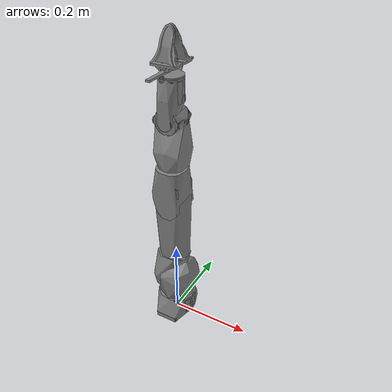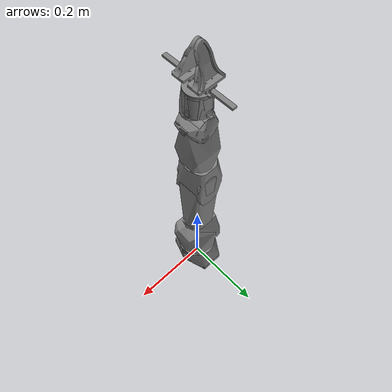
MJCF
<mujoco model="openarm">
  <compiler angle="radian" meshdir="meshes/"/>

  <asset>
    <mesh name="link0" content_type="model/stl" file="arm/v10/visual/link0.stl" scale="0.001 -0.001 0.001"/>
    <mesh name="link0_symp" content_type="model/stl" file="arm/v10/collision/link0_symp.stl" scale="0.001 -0.001 0.001"/>
    <mesh name="link1" content_type="model/stl" file="arm/v10/visual/link1.stl" scale="0.001 -0.001 0.001"/>
    <mesh name="link1_symp" content_type="model/stl" file="arm/v10/collision/link1_symp.stl" scale="0.001 -0.001 0.001"/>
    <mesh name="link2" content_type="model/stl" file="arm/v10/visual/link2.stl" scale="0.001 -0.001 0.001"/>
    <mesh name="link2_symp" content_type="model/stl" file="arm/v10/collision/link2_symp.stl" scale="0.001 -0.001 0.001"/>
    <mesh name="link3" content_type="model/stl" file="arm/v10/visual/link3.stl" scale="0.001 -0.001 0.001"/>
    <mesh name="link3_symp" content_type="model/stl" file="arm/v10/collision/link3_symp.stl" scale="0.001 -0.001 0.001"/>
    <mesh name="link4" content_type="model/stl" file="arm/v10/visual/link4.stl" scale="0.001 0.001 0.001"/>
    <mesh name="link4_symp" content_type="model/stl" file="arm/v10/collision/link4_symp.stl" scale="0.001 0.001 0.001"/>
    <mesh name="link5" content_type="model/stl" file="arm/v10/visual/link5.stl" scale="0.001 -0.001 0.001"/>
    <mesh name="link5_symp" content_type="model/stl" file="arm/v10/collision/link5_symp.stl" scale="0.001 -0.001 0.001"/>
    <mesh name="link6" content_type="model/stl" file="arm/v10/visual/link6.stl" scale="0.001 -0.001 0.001"/>
    <mesh name="link6_symp" content_type="model/stl" file="arm/v10/collision/link6_symp.stl" scale="0.001 -0.001 0.001"/>
    <mesh name="link7" content_type="model/stl" file="arm/v10/visual/link7.stl" scale="0.001 -0.001 0.001"/>
    <mesh name="link7_symp" content_type="model/stl" file="arm/v10/collision/link7_symp.stl" scale="0.001 -0.001 0.001"/>
    <mesh name="hand" content_type="model/stl" file="ee/openarm_hand/collision/hand.stl" scale="0.001 0.001 0.001"/>
    <mesh name="finger" content_type="model/stl" file="ee/openarm_hand/collision/finger.stl" scale="0.001 0.001 0.001"/>
    <mesh name="finger1" content_type="model/stl" file="ee/openarm_hand/collision/finger.stl" scale="0.001 -0.001 0.001"/>
  </asset>

  <worldbody>
    <geom name="openarm_link0_visual" type="mesh" contype="0" conaffinity="0" group="1" density="0" mesh="link0"/>
    <geom name="openarm_link0_collision" type="mesh" mesh="link0_symp"/>
    <body name="openarm_link1" pos="0 0 0.0625">
      <inertial pos="0.00114677 -3.31999e-05 0.0539528" quat="0.999653 0.00178277 0.0262159 -0.0018256" mass="1.14167" diaginertia="0.00156853 0.001273 0.00101447"/>
      <joint name="openarm_joint1" pos="0 0 0" axis="0 0 1" range="-1.39626 3.49066" actuatorfrcrange="-40 40"/>
      <geom name="openarm_link1_visual" pos="0 0 -0.0625" quat="1 0 0 0" type="mesh" contype="0" conaffinity="0" group="1" density="0" mesh="link1"/>
      <geom name="openarm_link1_collision" pos="0 0 -0.0625" type="mesh" mesh="link1_symp"/>
      <body name="openarm_link2" pos="-0.0301 0 0.06">
        <inertial pos="0.00839629 2.01451e-08 0.0325665" quat="0.966167 0.00423301 0.257864 0.00305037" mass="0.277509" diaginertia="0.000421651 0.000376006 0.000169343"/>
        <joint name="openarm_joint2" pos="0 0 0" axis="-1 0 0" range="-1.74533 1.74533" actuatorfrcrange="-40 40"/>
        <geom name="openarm_link2_visual" pos="0.0301 0 -0.1225" type="mesh" contype="0" conaffinity="0" group="1" density="0" mesh="link2"/>
        <geom name="openarm_link2_collision" pos="0.0301 0 -0.1225" type="mesh" mesh="link2_symp"/>
        <body name="openarm_link3" pos="0.0301 0 0.06625">
          <inertial pos="-0.00210475 -0.000554909 0.0884747" quat="0.999951 -0.00493243 -0.00144148 0.00846755" mass="1.07386" diaginertia="0.00437205 0.00431934 0.000660613"/>
          <joint name="openarm_joint3" pos="0 0 0" axis="0 0 1" range="-1.5708 1.5708" actuatorfrcrange="-27 27"/>
          <geom name="openarm_link3_visual" pos="0 0 -0.18875" quat="1 0 0 0" type="mesh" contype="0" conaffinity="0" group="1" density="0" mesh="link3"/>
          <geom name="openarm_link3_collision" pos="0 0 -0.18875" quat="1 0 0 0" type="mesh" mesh="link3_symp"/>
          <body name="openarm_link4" pos="0 0.0315 0.15375">
            <inertial pos="-0.00290068 -0.0303058 0.0633964" quat="0.994282 0.0996876 0.0329726 -0.0194356" mass="0.559853" diaginertia="0.000624355 0.000518596 0.000325049"/>
            <joint name="openarm_joint4" pos="0 0 0" axis="0 1 0" range="0 2.44346" actuatorfrcrange="-27 27"/>
            <geom name="openarm_link4_visual" pos="0 -0.0315 -0.3425" quat="1 0 0 0" type="mesh" contype="0" conaffinity="0" group="1" density="0" mesh="link4"/>
            <geom name="openarm_link4_collision" pos="0 -0.0315 -0.3425" type="mesh" mesh="link4_symp"/>
            <body name="openarm_link5" pos="0 -0.0315 0.0955">
              <inertial pos="-0.00304967 -0.00088669 0.0430798" quat="0.583368 -0.0362076 0.0020034 0.811398" mass="0.550659" diaginertia="0.000448064 0.000420549 0.000323387"/>
              <joint name="openarm_joint5" pos="0 0 0" axis="0 0 1" range="-1.5708 1.5708" actuatorfrcrange="-7 7"/>
              <geom name="openarm_link5_visual" pos="0 0 -0.438" quat="1 0 0 0" type="mesh" contype="0" conaffinity="0" group="1" density="0" mesh="link5"/>
              <geom name="openarm_link5_collision" pos="0 0 -0.438" quat="1 0 0 0" type="mesh" mesh="link5_symp"/>
              <body name="openarm_link6" pos="0.0375 0 0.1205">
                <inertial pos="-0.0371366 -0.000332305 -9.49837e-05" quat="0.162305 0.716462 0.124543 0.666955" mass="0.385203" diaginertia="0.000159518 0.000156606 0.000142875"/>
                <joint name="openarm_joint6" pos="0 0 0" axis="1 0 0" range="-0.785398 0.785398" actuatorfrcrange="-7 7"/>
                <geom name="openarm_link6_visual" pos="-0.0375 0 -0.5585" quat="1 0 0 0" type="mesh" contype="0" conaffinity="0" group="1" density="0" mesh="link6"/>
                <geom name="openarm_link6_collision" pos="-0.0375 0 -0.5585" quat="1 0 0 0" type="mesh" mesh="link6_symp"/>
                <body name="openarm_link7" pos="-0.0375 0 0">
                  <inertial pos="0.0437826 -0.00651197 0.044837" quat="0.236454 0.684604 0.544348 0.423193" mass="0.685977" diaginertia="0.00303523 0.00281069 0.000667212"/>
                  <joint name="openarm_joint7" pos="0 0 0" axis="0 -1 0" range="-1.5708 1.5708" actuatorfrcrange="-7 7"/>
                  <geom name="openarm_link7_visual" pos="0 0 -0.5585" quat="1 0 0 0" type="mesh" contype="0" conaffinity="0" group="1" density="0" mesh="link7"/>
                  <geom name="openarm_link7_collision" pos="0 0 -0.5585" type="mesh" mesh="link7_symp"/>
                  <geom name="openarm_hand_visual" pos="1e-06 0.0005 -0.5584" quat="1 0 0 0" type="mesh" contype="0" conaffinity="0" group="1" density="0" mesh="hand"/>
                  <geom name="openarm_hand_collision" pos="1e-06 0.0005 -0.5584" quat="1 0 0 0" type="mesh" mesh="hand"/>
                  <body name="openarm_right_finger" pos="1e-06 -0.0045 0.1151">
                    <inertial pos="0.0064528 -0.01702 0.0219685" quat="0.904408 0.0781531 -0.188678 0.374618" mass="0.0360255" diaginertia="1.83333e-06 1.83333e-06 1.83333e-06"/>
                    <joint name="openarm_finger_joint1" pos="0 0 0" axis="0 -1 0" type="slide" range="0 0.044" actuatorfrcrange="-333 333"/>
                    <geom name="openarm_right_finger_visual" pos="0 0.05 -0.673001" quat="1 0 0 0" type="mesh" contype="0" conaffinity="0" group="1" density="0" mesh="finger1"/>
                    <geom name="openarm_right_finger_collision" pos="0 0.05 -0.673001" quat="1 0 0 0" type="mesh" mesh="finger1"/>
                  </body>
                  <body name="openarm_left_finger" pos="1e-06 0.0075 0.1151">
                    <inertial pos="0.0064528 0.01702 0.0219685" quat="0.904408 0.0781531 -0.188678 0.374618" mass="0.0360255" diaginertia="1.83333e-06 1.83333e-06 1.83333e-06"/>
                    <joint name="openarm_finger_joint2" pos="0 0 0" axis="0 1 0" type="slide" range="0 0.044" actuatorfrcrange="-333 333"/>
                    <geom name="openarm_left_finger_visual" pos="0 -0.05 -0.673001" quat="1 0 0 0" type="mesh" contype="0" conaffinity="0" group="1" density="0" mesh="finger"/>
                    <geom name="openarm_left_finger_collision" pos="0 -0.05 -0.673001" quat="1 0 0 0" type="mesh" mesh="finger"/>
                  </body>
                </body>
              </body>
            </body>
          </body>
        </body>
      </body>
    </body>
  </worldbody>
</mujoco>
